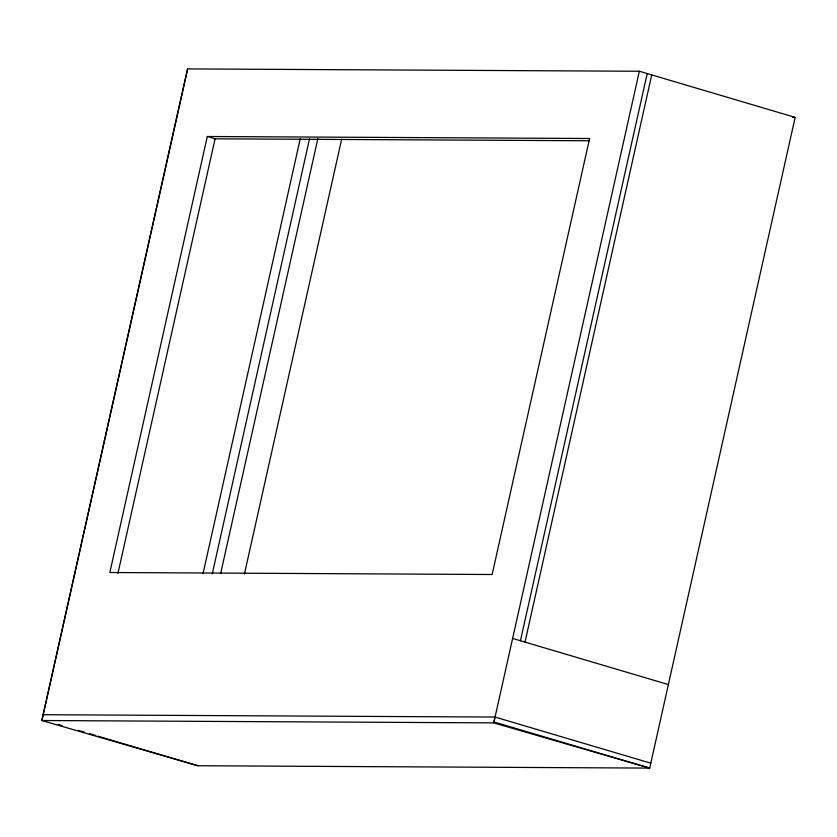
<?xml version="1.0" encoding="UTF-8"?>
<svg xmlns="http://www.w3.org/2000/svg" width="837" height="837" viewBox="0 0 837 837"><rect width="100%" height="100%" fill="white"/><g stroke="black" fill="none" stroke-linecap="round" stroke-linejoin="round"><path stroke-width="1.26" d="M42.059 719.621L187.603 68.906L639.426 71.26L795.15 117.379L649.7 768.094L197.877 765.74L41.85 720.521L187.603 68.906M207.294 136.504L109.835 572.508L492.135 574.506L589.593 138.503L207.294 136.504L215.078 138.816L589.551 140.762M117.902 573.544L215.078 138.816M203.014 573.732L300.263 138.68M212.284 573.784L309.533 138.733M220.644 573.533L317.882 138.482M244.456 573.889L341.653 139.256M639.332 71.26L493.966 721.975L649.7 768.094L493.673 722.875L41.85 720.521M520.426 640.744L647.21 73.562M493.673 722.875L494.981 717.058L650.799 763.177M792.691 117.358L795.15 117.379M512.642 638.443L668.365 684.561M525.019 642.105L651.72 74.922M43.158 714.704L495.075 717.058M58.266 724.423L62.084 725.533M78.207 730.324L84.506 732.166M89.423 733.641L95.721 735.493M98.149 736.225L197.877 765.74"/></g></svg>
